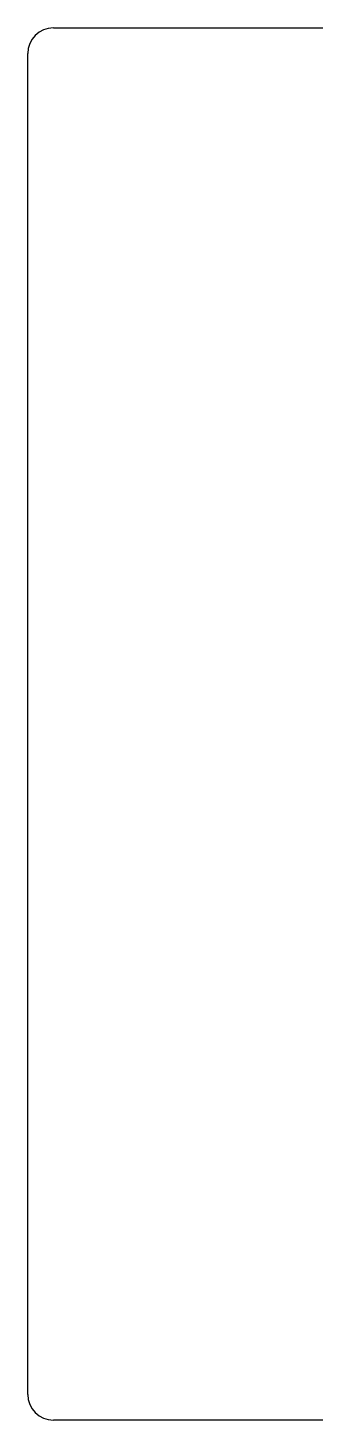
# Model space of a CAD drawing. Header units: millimetres. Extents: x 406 to 4339, y 342 to 2993.
# Drawn here: x 2958.98 to 2964.56, y 2379.03 to 2406.03 of the extents above; entities that cross this region are included whole.
import ezdxf

# ---------------------------------------------------------------- set-up
doc = ezdxf.new("R2010")
doc.units = ezdxf.units.MM
doc.header["$LTSCALE"] = 256.666667
doc.layers.get('0').update_dxf_attribs({"linetype": 'CONTINUOUS'})

msp = doc.modelspace()

# ---------------------------------------------------------------- linework, layer by layer
at = {"color": 7, "linetype": 'Continuous'}
for p, q in [((2959.475, 2406.033), (3019.475, 2406.033)), ((2958.975, 2379.533), (2958.975, 2405.533)), ((3019.475, 2379.033), (2959.475, 2379.033))]:
    msp.add_line(p, q, dxfattribs=at)
for centre, start, end in [((2959.475, 2405.533), 90, 180), ((2959.475, 2379.533), 180, 270)]:
    msp.add_arc(centre, 0.5, start, end, dxfattribs=at)

doc.saveas('drawing.dxf')
